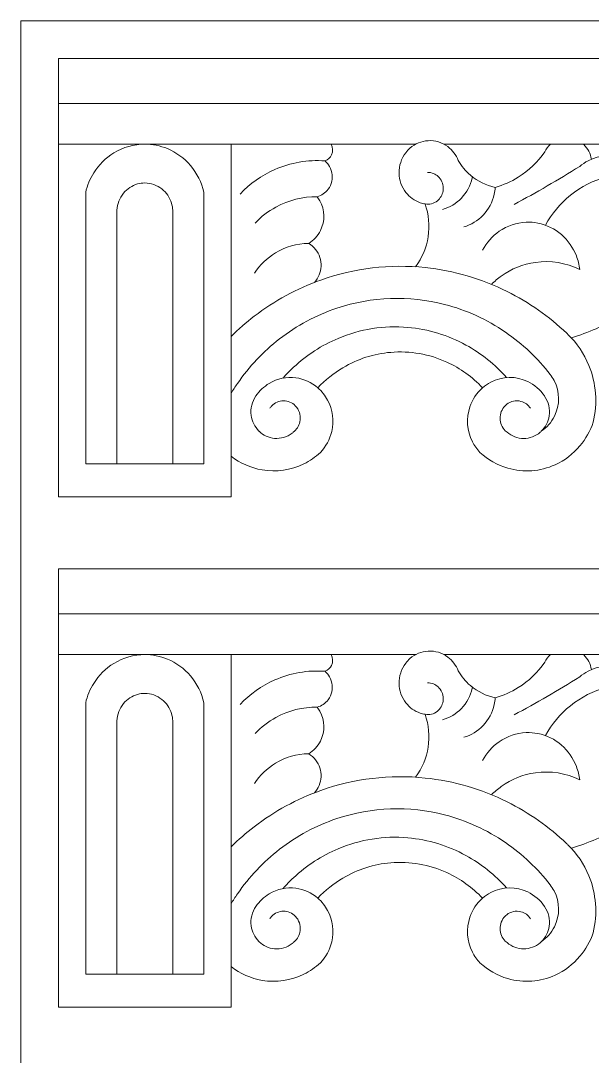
# Model space of a CAD drawing. Header units: millimetres. Extents: x 5151 to 5395, y 762 to 1020.
# Drawn here: x 5151 to 5181.3, y 965.2 to 1020 of the extents above; entities that cross this region are included whole.
import ezdxf

# ---------------------------------------------------------------- set-up
doc = ezdxf.new("R2010")
doc.units = ezdxf.units.MM
doc.header["$MEASUREMENT"] = 0
doc.layers.add('SITARA ALL', color=18, linetype='Continuous', true_color=0x000000)

msp = doc.modelspace()

# ---------------------------------------------------------------- linework, layer by layer
at = {"layer": 'SITARA ALL', "lineweight": 9}
for points, knots in [([(5151.033, 1020.027), (5151.033, 1020.027), (5395.033, 1020.027), (5395.033, 1020.027), (5395.033, 1020.027), (5395.033, 898.027), (5395.033, 898.027), (5395.033, 898.027), (5151.033, 898.027), (5151.033, 898.027), (5151.033, 898.027), (5151.033, 1020.027), (5151.033, 1020.027)], [0, 0, 0, 0, 0.25, 0.25, 0.25, 0.5, 0.5, 0.5, 0.75, 0.75, 0.75, 1, 1, 1, 1]), ([(5162.156, 1013.497), (5162.156, 1013.497), (5162.156, 994.845), (5162.156, 994.845), (5162.156, 994.845), (5153.033, 994.845), (5153.033, 994.845), (5153.033, 994.845), (5153.033, 1018.027), (5153.033, 1018.027), (5153.033, 1018.027), (5252.987, 1018.027), (5252.987, 1018.027), (5252.987, 1018.027), (5352.941, 1018.027), (5352.941, 1018.027), (5352.941, 1018.027), (5352.941, 994.845), (5352.941, 994.845), (5352.941, 994.845), (5343.818, 994.845), (5343.818, 994.845), (5343.818, 994.845), (5343.818, 1013.497), (5343.818, 1013.497)], [0, 0, 0, 0, 0.111111, 0.111111, 0.111111, 0.222222, 0.222222, 0.222222, 0.333333, 0.333333, 0.333333, 0.444444, 0.444444, 0.444444, 0.555556, 0.555556, 0.555556, 0.666667, 0.666667, 0.666667, 0.777778, 0.777778, 0.777778, 1, 1, 1, 1]), ([(5153.033, 1015.646), (5153.033, 1015.646), (5252.987, 1015.646), (5252.987, 1015.646), (5252.987, 1015.646), (5352.941, 1015.646), (5352.941, 1015.646)], [0, 0, 0, 0, 0.333333, 0.333333, 0.333333, 1, 1, 1, 1]), ([(5153.033, 1013.497), (5153.033, 1013.497), (5171.92, 1013.497), (5171.92, 1013.497), (5171.92, 1013.497), (5162.476, 1013.497), (5162.476, 1013.497)], [0, 0, 0, 0, 0.333333, 0.333333, 0.333333, 1, 1, 1, 1]), ([(5160.722, 996.586), (5160.722, 996.586), (5160.722, 1010.949), (5160.722, 1010.949), (5160.6, 1011.473), (5160.354, 1011.96), (5160.006, 1012.371), (5159.676, 1012.759), (5159.259, 1013.063), (5158.789, 1013.259), (5158.41, 1013.416), (5158.004, 1013.497), (5157.594, 1013.497), (5157.016, 1013.496), (5156.449, 1013.336), (5155.956, 1013.033), (5155.524, 1012.767), (5155.161, 1012.405), (5154.893, 1011.974), (5154.695, 1011.658), (5154.552, 1011.312), (5154.467, 1010.949), (5154.467, 1010.949), (5154.467, 996.586), (5154.467, 996.586), (5154.467, 996.586), (5160.722, 996.586), (5160.722, 996.586)], [0, 0, 0, 0, 0.111111, 0.111111, 0.111111, 0.222222, 0.222222, 0.222222, 0.333333, 0.333333, 0.333333, 0.444444, 0.444444, 0.444444, 0.555556, 0.555556, 0.555556, 0.666667, 0.666667, 0.666667, 0.777778, 0.777778, 0.777778, 0.888889, 0.888889, 0.888889, 1, 1, 1, 1]), ([(5162.63, 1010.859), (5163.149, 1011.407), (5163.772, 1011.847), (5164.462, 1012.153), (5165.297, 1012.523), (5166.211, 1012.681), (5167.122, 1012.612), (5167.274, 1012.668), (5167.397, 1012.781), (5167.464, 1012.928), (5167.548, 1013.11), (5167.543, 1013.32), (5167.448, 1013.497)], [0, 0, 0, 0, 0.2, 0.2, 0.2, 0.4, 0.4, 0.4, 0.6, 0.6, 0.6, 1, 1, 1, 1]), ([(5174.458, 1009.121), (5174.848, 1009.233), (5175.2, 1009.447), (5175.478, 1009.742), (5175.771, 1010.052), (5175.975, 1010.434), (5176.07, 1010.85), (5176.098, 1010.969), (5176.116, 1011.09), (5176.126, 1011.211), (5175.64, 1011.31), (5175.187, 1011.532), (5174.812, 1011.856), (5174.556, 1012.076), (5174.339, 1012.339), (5174.17, 1012.632), (5174.056, 1012.924), (5173.863, 1013.179), (5173.612, 1013.367), (5173.314, 1013.591), (5172.947, 1013.702), (5172.575, 1013.681), (5172.22, 1013.66), (5171.882, 1013.521), (5171.615, 1013.286), (5171.533, 1013.214), (5171.458, 1013.134), (5171.391, 1013.047), (5171.155, 1012.736), (5171.03, 1012.355), (5171.039, 1011.964), (5171.046, 1011.592), (5171.173, 1011.232), (5171.402, 1010.939), (5171.595, 1010.69), (5171.856, 1010.503), (5172.154, 1010.401), (5172.238, 1010.372), (5172.324, 1010.35), (5172.411, 1010.336), (5172.642, 1010.291), (5172.88, 1010.351), (5173.062, 1010.499), (5173.223, 1010.631), (5173.33, 1010.818), (5173.362, 1011.024), (5173.366, 1011.048), (5173.369, 1011.072), (5173.371, 1011.096), (5173.389, 1011.326), (5173.314, 1011.553), (5173.163, 1011.727), (5173.028, 1011.883), (5172.837, 1011.981), (5172.631, 1012), (5172.6, 1012.002), (5172.569, 1012.003), (5172.538, 1012.002)], [0, 0, 0, 0, 0.05, 0.05, 0.05, 0.1, 0.1, 0.1, 0.15, 0.15, 0.15, 0.2, 0.2, 0.2, 0.25, 0.25, 0.25, 0.3, 0.3, 0.3, 0.35, 0.35, 0.35, 0.4, 0.4, 0.4, 0.45, 0.45, 0.45, 0.5, 0.5, 0.5, 0.55, 0.55, 0.55, 0.6, 0.6, 0.6, 0.65, 0.65, 0.65, 0.7, 0.7, 0.7, 0.75, 0.75, 0.75, 0.8, 0.8, 0.8, 0.85, 0.85, 0.85, 0.9, 0.9, 0.9, 1, 1, 1, 1]), ([(5192.911, 1013.497), (5192.911, 1013.497), (5173.408, 1013.497), (5173.408, 1013.497), (5173.408, 1013.497), (5192.911, 1013.497), (5192.911, 1013.497)], [0, 0, 0, 0, 0.5, 0.5, 0.5, 1, 1, 1, 1]), ([(5179.04, 1013.497), (5178.918, 1013.382), (5178.818, 1013.246), (5178.746, 1013.096), (5178.373, 1012.556), (5177.895, 1012.098), (5177.34, 1011.75), (5176.963, 1011.513), (5176.554, 1011.332), (5176.126, 1011.211)], [0, 0, 0, 0, 0.25, 0.25, 0.25, 0.5, 0.5, 0.5, 1, 1, 1, 1]), ([(5193.364, 1008.07), (5193.408, 1008.262), (5193.358, 1008.463), (5193.228, 1008.61), (5193.198, 1008.644), (5193.164, 1008.674), (5193.127, 1008.7), (5193.536, 1009.288), (5193.803, 1009.962), (5193.909, 1010.671), (5194.044, 1011.569), (5193.917, 1012.486), (5193.544, 1013.313), (5193.445, 1013.531), (5193.33, 1013.741), (5193.199, 1013.941), (5192.891, 1013.398), (5192.474, 1012.924), (5191.973, 1012.55), (5191.675, 1012.329), (5191.351, 1012.146), (5191.007, 1012.007), (5190.453, 1011.631), (5189.981, 1011.148), (5189.617, 1010.588), (5189.226, 1009.987), (5188.964, 1009.313), (5188.846, 1008.607), (5188.851, 1008.962), (5188.738, 1009.308), (5188.524, 1009.592), (5188.403, 1009.752), (5188.251, 1009.886), (5188.078, 1009.987), (5187.474, 1008.81), (5186.704, 1007.726), (5185.792, 1006.769), (5184.89, 1005.821), (5183.853, 1005.01), (5182.715, 1004.363), (5181.901, 1003.901), (5181.04, 1003.527), (5180.147, 1003.248)], [0, 0, 0, 0, 0.066667, 0.066667, 0.066667, 0.133333, 0.133333, 0.133333, 0.2, 0.2, 0.2, 0.266667, 0.266667, 0.266667, 0.333333, 0.333333, 0.333333, 0.4, 0.4, 0.4, 0.466667, 0.466667, 0.466667, 0.533333, 0.533333, 0.533333, 0.6, 0.6, 0.6, 0.666667, 0.666667, 0.666667, 0.733333, 0.733333, 0.733333, 0.8, 0.8, 0.8, 0.866667, 0.866667, 0.866667, 1, 1, 1, 1]), ([(5181.206, 1012.703), (5181.162, 1012.998), (5181.022, 1013.27), (5180.809, 1013.479), (5180.809, 1013.479), (5180.79, 1013.497), (5180.79, 1013.497)], [0, 0, 0, 0, 0.333333, 0.333333, 0.333333, 1, 1, 1, 1]), ([(5178.773, 1009.21), (5179.106, 1009.818), (5179.555, 1010.356), (5180.094, 1010.792), (5180.659, 1011.249), (5181.316, 1011.581), (5182.019, 1011.765), (5182.635, 1011.925), (5183.275, 1011.966), (5183.906, 1011.887), (5183.683, 1012.213), (5183.38, 1012.476), (5183.025, 1012.65), (5182.395, 1012.959), (5181.655, 1012.949), (5181.034, 1012.622), (5180.874, 1012.538), (5180.724, 1012.435), (5180.588, 1012.315), (5179.452, 1011.611), (5178.295, 1010.941), (5177.118, 1010.308)], [0, 0, 0, 0, 0.125, 0.125, 0.125, 0.25, 0.25, 0.25, 0.375, 0.375, 0.375, 0.5, 0.5, 0.5, 0.625, 0.625, 0.625, 0.75, 0.75, 0.75, 1, 1, 1, 1]), ([(5166.707, 1010.716), (5166.941, 1010.777), (5167.145, 1010.916), (5167.288, 1011.111), (5167.38, 1011.236), (5167.445, 1011.38), (5167.478, 1011.532), (5167.545, 1011.836), (5167.482, 1012.154), (5167.305, 1012.41), (5167.253, 1012.485), (5167.192, 1012.553), (5167.122, 1012.612)], [0, 0, 0, 0, 0.2, 0.2, 0.2, 0.4, 0.4, 0.4, 0.6, 0.6, 0.6, 1, 1, 1, 1]), ([(5156.115, 996.586), (5156.115, 996.586), (5156.115, 1009.999), (5156.115, 1009.999), (5156.134, 1010.33), (5156.257, 1010.648), (5156.467, 1010.905), (5156.66, 1011.14), (5156.921, 1011.31), (5157.214, 1011.392), (5157.338, 1011.426), (5157.466, 1011.443), (5157.594, 1011.443), (5157.922, 1011.443), (5158.239, 1011.331), (5158.495, 1011.127), (5158.737, 1010.934), (5158.914, 1010.672), (5159.005, 1010.377), (5159.043, 1010.254), (5159.066, 1010.127), (5159.073, 1009.999), (5159.073, 1009.999), (5159.073, 996.586), (5159.073, 996.586)], [0, 0, 0, 0, 0.111111, 0.111111, 0.111111, 0.222222, 0.222222, 0.222222, 0.333333, 0.333333, 0.333333, 0.444444, 0.444444, 0.444444, 0.555556, 0.555556, 0.555556, 0.666667, 0.666667, 0.666667, 0.777778, 0.777778, 0.777778, 1, 1, 1, 1]), ([(5173.338, 1010.048), (5173.718, 1010.152), (5174.062, 1010.358), (5174.333, 1010.644), (5174.616, 1010.942), (5174.812, 1011.311), (5174.903, 1011.712), (5174.907, 1011.731), (5174.911, 1011.751), (5174.915, 1011.771)], [0, 0, 0, 0, 0.25, 0.25, 0.25, 0.5, 0.5, 0.5, 1, 1, 1, 1]), ([(5166.258, 1008.248), (5166.527, 1008.408), (5166.743, 1008.643), (5166.882, 1008.924), (5167.13, 1009.425), (5167.117, 1010.015), (5166.847, 1010.504), (5166.806, 1010.578), (5166.759, 1010.649), (5166.707, 1010.716), (5165.947, 1010.726), (5165.197, 1010.538), (5164.53, 1010.172), (5164.12, 1009.947), (5163.747, 1009.66), (5163.424, 1009.321)], [0, 0, 0, 0, 0.166667, 0.166667, 0.166667, 0.333333, 0.333333, 0.333333, 0.5, 0.5, 0.5, 0.666667, 0.666667, 0.666667, 1, 1, 1, 1]), ([(5171.908, 1007.011), (5172.259, 1007.477), (5172.488, 1008.022), (5172.576, 1008.599), (5172.665, 1009.183), (5172.609, 1009.779), (5172.411, 1010.336)], [0, 0, 0, 0, 0.333333, 0.333333, 0.333333, 1, 1, 1, 1]), ([(5175.455, 1007.888), (5175.664, 1008.287), (5175.966, 1008.63), (5176.335, 1008.888), (5176.752, 1009.18), (5177.245, 1009.346), (5177.753, 1009.368), (5177.964, 1009.377), (5178.174, 1009.361), (5178.381, 1009.32), (5178.84, 1009.228), (5179.268, 1009.018), (5179.622, 1008.71), (5179.974, 1008.405), (5180.245, 1008.018), (5180.412, 1007.583), (5180.501, 1007.353), (5180.56, 1007.113), (5180.588, 1006.868), (5179.864, 1007.226), (5179.048, 1007.358), (5178.248, 1007.246), (5177.597, 1007.154), (5176.979, 1006.906), (5176.445, 1006.523), (5176.26, 1006.39), (5176.085, 1006.242), (5175.924, 1006.081)], [0, 0, 0, 0, 0.1, 0.1, 0.1, 0.2, 0.2, 0.2, 0.3, 0.3, 0.3, 0.4, 0.4, 0.4, 0.5, 0.5, 0.5, 0.6, 0.6, 0.6, 0.7, 0.7, 0.7, 0.8, 0.8, 0.8, 1, 1, 1, 1]), ([(5166.569, 1006.186), (5166.779, 1006.418), (5166.901, 1006.717), (5166.914, 1007.03), (5166.93, 1007.354), (5166.828, 1007.672), (5166.628, 1007.928), (5166.526, 1008.057), (5166.401, 1008.166), (5166.258, 1008.248), (5165.639, 1008.242), (5165.033, 1008.068), (5164.504, 1007.746), (5164.059, 1007.474), (5163.679, 1007.108), (5163.39, 1006.674)], [0, 0, 0, 0, 0.166667, 0.166667, 0.166667, 0.333333, 0.333333, 0.333333, 0.5, 0.5, 0.5, 0.666667, 0.666667, 0.666667, 1, 1, 1, 1]), ([(5177.991, 999.527), (5177.871, 999.707), (5177.69, 999.837), (5177.482, 999.893), (5177.22, 999.961), (5176.942, 999.903), (5176.73, 999.735), (5176.699, 999.711), (5176.67, 999.685), (5176.643, 999.657), (5176.469, 999.478), (5176.374, 999.237), (5176.379, 998.988), (5176.382, 998.744), (5176.48, 998.512), (5176.653, 998.339), (5176.683, 998.31), (5176.715, 998.283), (5176.748, 998.258), (5176.991, 998.046), (5177.303, 997.929), (5177.625, 997.929), (5177.945, 997.93), (5178.254, 998.046), (5178.496, 998.256), (5178.516, 998.273), (5178.536, 998.291), (5178.556, 998.31), (5178.779, 998.528), (5178.925, 998.814), (5178.971, 999.123), (5179.027, 999.488), (5178.942, 999.86), (5178.733, 1000.165), (5178.733, 1000.165), (5178.726, 1000.176), (5178.726, 1000.176), (5178.504, 1000.503), (5178.2, 1000.766), (5177.845, 1000.939), (5177.226, 1001.24), (5176.5, 1001.229), (5175.89, 1000.909), (5175.733, 1000.827), (5175.586, 1000.726), (5175.453, 1000.61), (5175.145, 1000.339), (5174.915, 999.993), (5174.784, 999.606), (5174.578, 998.997), (5174.625, 998.333), (5174.913, 997.759), (5175.018, 997.551), (5175.154, 997.36), (5175.316, 997.193), (5175.735, 996.804), (5176.239, 996.518), (5176.787, 996.357), (5177.614, 996.117), (5178.5, 996.18), (5179.284, 996.536), (5179.792, 996.768), (5180.242, 997.11), (5180.601, 997.539), (5180.909, 997.907), (5181.147, 998.33), (5181.302, 998.785), (5181.542, 999.788), (5181.462, 1000.841), (5181.073, 1001.797), (5180.822, 1002.412), (5180.446, 1002.969), (5179.967, 1003.431), (5179.946, 1003.451), (5179.925, 1003.472), (5179.903, 1003.492), (5178.967, 1004.383), (5177.904, 1005.129), (5176.747, 1005.706), (5175.394, 1006.382), (5173.93, 1006.809), (5172.426, 1006.968), (5170.559, 1007.163), (5168.674, 1006.939), (5166.905, 1006.311), (5165.637, 1005.86), (5164.448, 1005.213), (5163.38, 1004.393), (5162.95, 1004.063), (5162.542, 1003.707), (5162.156, 1003.327)], [0, 0, 0, 0, 0.032258, 0.032258, 0.032258, 0.064516, 0.064516, 0.064516, 0.096774, 0.096774, 0.096774, 0.129032, 0.129032, 0.129032, 0.16129, 0.16129, 0.16129, 0.193548, 0.193548, 0.193548, 0.225806, 0.225806, 0.225806, 0.258065, 0.258065, 0.258065, 0.290323, 0.290323, 0.290323, 0.322581, 0.322581, 0.322581, 0.354839, 0.354839, 0.354839, 0.387097, 0.387097, 0.387097, 0.419355, 0.419355, 0.419355, 0.451613, 0.451613, 0.451613, 0.483871, 0.483871, 0.483871, 0.516129, 0.516129, 0.516129, 0.548387, 0.548387, 0.548387, 0.580645, 0.580645, 0.580645, 0.612903, 0.612903, 0.612903, 0.645161, 0.645161, 0.645161, 0.677419, 0.677419, 0.677419, 0.709677, 0.709677, 0.709677, 0.741935, 0.741935, 0.741935, 0.774194, 0.774194, 0.774194, 0.806452, 0.806452, 0.806452, 0.83871, 0.83871, 0.83871, 0.870968, 0.870968, 0.870968, 0.903226, 0.903226, 0.903226, 0.935484, 0.935484, 0.935484, 1, 1, 1, 1]), ([(5178.556, 998.31), (5178.856, 998.507), (5179.097, 998.78), (5179.256, 999.103), (5179.55, 999.701), (5179.543, 1000.404), (5179.235, 1000.996), (5179.177, 1001.106), (5179.11, 1001.211), (5179.033, 1001.31), (5178.364, 1002.176), (5177.566, 1002.932), (5176.664, 1003.552), (5175.686, 1004.225), (5174.597, 1004.722), (5173.448, 1005.02), (5171.568, 1005.506), (5169.589, 1005.437), (5167.748, 1004.82), (5166.653, 1004.453), (5165.629, 1003.903), (5164.717, 1003.195), (5163.859, 1002.527), (5163.109, 1001.732), (5162.493, 1000.836), (5162.375, 1000.666), (5162.263, 1000.492), (5162.156, 1000.316)], [0, 0, 0, 0, 0.1, 0.1, 0.1, 0.2, 0.2, 0.2, 0.3, 0.3, 0.3, 0.4, 0.4, 0.4, 0.5, 0.5, 0.5, 0.6, 0.6, 0.6, 0.7, 0.7, 0.7, 0.8, 0.8, 0.8, 1, 1, 1, 1]), ([(5176.724, 1001.15), (5176.111, 1001.843), (5175.383, 1002.425), (5174.573, 1002.87), (5173.624, 1003.392), (5172.578, 1003.71), (5171.5, 1003.805), (5170.243, 1003.915), (5168.978, 1003.716), (5167.815, 1003.225), (5166.946, 1002.859), (5166.148, 1002.341), (5165.46, 1001.695), (5165.265, 1001.513), (5165.08, 1001.321), (5164.904, 1001.121)], [0, 0, 0, 0, 0.166667, 0.166667, 0.166667, 0.333333, 0.333333, 0.333333, 0.5, 0.5, 0.5, 0.666667, 0.666667, 0.666667, 1, 1, 1, 1]), ([(5175.453, 1000.61), (5174.917, 1001.178), (5174.278, 1001.637), (5173.569, 1001.964), (5172.639, 1002.393), (5171.614, 1002.572), (5170.595, 1002.485), (5169.703, 1002.408), (5168.841, 1002.131), (5168.072, 1001.674), (5167.581, 1001.383), (5167.134, 1001.025), (5166.742, 1000.61)], [0, 0, 0, 0, 0.2, 0.2, 0.2, 0.4, 0.4, 0.4, 0.6, 0.6, 0.6, 1, 1, 1, 1]), ([(5162.156, 996.995), (5162.633, 996.619), (5163.197, 996.368), (5163.796, 996.265), (5164.546, 996.137), (5165.317, 996.25), (5165.999, 996.587), (5166.32, 996.746), (5166.616, 996.949), (5166.878, 997.193), (5167.174, 997.499), (5167.38, 997.881), (5167.475, 998.296), (5167.605, 998.857), (5167.528, 999.446), (5167.259, 999.955), (5167.128, 1000.203), (5166.953, 1000.425), (5166.742, 1000.61), (5166.416, 1000.895), (5166.014, 1001.079), (5165.585, 1001.138), (5165.093, 1001.203), (5164.594, 1001.099), (5164.169, 1000.841), (5163.891, 1000.672), (5163.652, 1000.445), (5163.469, 1000.176), (5163.259, 999.876), (5163.17, 999.509), (5163.22, 999.147), (5163.261, 998.835), (5163.403, 998.546), (5163.625, 998.323), (5163.625, 998.323), (5163.639, 998.31), (5163.639, 998.31), (5163.86, 998.094), (5164.148, 997.961), (5164.456, 997.934), (5164.79, 997.905), (5165.123, 998.004), (5165.387, 998.21), (5165.407, 998.225), (5165.427, 998.241), (5165.446, 998.258), (5165.624, 998.392), (5165.748, 998.585), (5165.794, 998.804), (5165.853, 999.075), (5165.789, 999.359), (5165.62, 999.579), (5165.599, 999.606), (5165.576, 999.632), (5165.552, 999.657), (5165.387, 999.827), (5165.159, 999.922), (5164.922, 999.921), (5164.688, 999.918), (5164.466, 999.821), (5164.304, 999.652), (5164.267, 999.613), (5164.233, 999.572), (5164.204, 999.527)], [0, 0, 0, 0, 0.045455, 0.045455, 0.045455, 0.090909, 0.090909, 0.090909, 0.136364, 0.136364, 0.136364, 0.181818, 0.181818, 0.181818, 0.227273, 0.227273, 0.227273, 0.272727, 0.272727, 0.272727, 0.318182, 0.318182, 0.318182, 0.363636, 0.363636, 0.363636, 0.409091, 0.409091, 0.409091, 0.454545, 0.454545, 0.454545, 0.5, 0.5, 0.5, 0.545455, 0.545455, 0.545455, 0.590909, 0.590909, 0.590909, 0.636364, 0.636364, 0.636364, 0.681818, 0.681818, 0.681818, 0.727273, 0.727273, 0.727273, 0.772727, 0.772727, 0.772727, 0.818182, 0.818182, 0.818182, 0.863636, 0.863636, 0.863636, 0.909091, 0.909091, 0.909091, 1, 1, 1, 1]), ([(5162.156, 986.497), (5162.156, 986.497), (5162.156, 967.845), (5162.156, 967.845), (5162.156, 967.845), (5153.033, 967.845), (5153.033, 967.845), (5153.033, 967.845), (5153.033, 991.027), (5153.033, 991.027), (5153.033, 991.027), (5252.987, 991.027), (5252.987, 991.027), (5252.987, 991.027), (5352.941, 991.027), (5352.941, 991.027), (5352.941, 991.027), (5352.941, 967.845), (5352.941, 967.845), (5352.941, 967.845), (5343.818, 967.845), (5343.818, 967.845), (5343.818, 967.845), (5343.818, 986.497), (5343.818, 986.497)], [0, 0, 0, 0, 0.111111, 0.111111, 0.111111, 0.222222, 0.222222, 0.222222, 0.333333, 0.333333, 0.333333, 0.444444, 0.444444, 0.444444, 0.555556, 0.555556, 0.555556, 0.666667, 0.666667, 0.666667, 0.777778, 0.777778, 0.777778, 1, 1, 1, 1]), ([(5153.033, 988.646), (5153.033, 988.646), (5252.987, 988.646), (5252.987, 988.646), (5252.987, 988.646), (5352.941, 988.646), (5352.941, 988.646)], [0, 0, 0, 0, 0.333333, 0.333333, 0.333333, 1, 1, 1, 1]), ([(5174.458, 982.121), (5174.848, 982.233), (5175.2, 982.447), (5175.478, 982.742), (5175.771, 983.052), (5175.975, 983.434), (5176.07, 983.85), (5176.098, 983.969), (5176.116, 984.09), (5176.126, 984.211), (5175.64, 984.31), (5175.187, 984.532), (5174.812, 984.856), (5174.556, 985.076), (5174.339, 985.339), (5174.17, 985.631), (5174.056, 985.924), (5173.863, 986.179), (5173.612, 986.367), (5173.314, 986.591), (5172.947, 986.702), (5172.575, 986.681), (5172.22, 986.66), (5171.882, 986.521), (5171.615, 986.286), (5171.533, 986.214), (5171.458, 986.134), (5171.391, 986.047), (5171.155, 985.736), (5171.03, 985.355), (5171.039, 984.964), (5171.046, 984.592), (5171.173, 984.232), (5171.402, 983.939), (5171.595, 983.69), (5171.856, 983.503), (5172.154, 983.4), (5172.238, 983.372), (5172.324, 983.35), (5172.411, 983.336), (5172.642, 983.291), (5172.88, 983.351), (5173.062, 983.499), (5173.223, 983.631), (5173.33, 983.818), (5173.362, 984.024), (5173.366, 984.048), (5173.369, 984.072), (5173.371, 984.096), (5173.389, 984.326), (5173.314, 984.553), (5173.163, 984.727), (5173.028, 984.883), (5172.837, 984.981), (5172.631, 985), (5172.6, 985.002), (5172.569, 985.003), (5172.538, 985.002)], [0, 0, 0, 0, 0.05, 0.05, 0.05, 0.1, 0.1, 0.1, 0.15, 0.15, 0.15, 0.2, 0.2, 0.2, 0.25, 0.25, 0.25, 0.3, 0.3, 0.3, 0.35, 0.35, 0.35, 0.4, 0.4, 0.4, 0.45, 0.45, 0.45, 0.5, 0.5, 0.5, 0.55, 0.55, 0.55, 0.6, 0.6, 0.6, 0.65, 0.65, 0.65, 0.7, 0.7, 0.7, 0.75, 0.75, 0.75, 0.8, 0.8, 0.8, 0.85, 0.85, 0.85, 0.9, 0.9, 0.9, 1, 1, 1, 1]), ([(5193.364, 981.07), (5193.408, 981.262), (5193.358, 981.463), (5193.228, 981.61), (5193.198, 981.644), (5193.164, 981.674), (5193.127, 981.7), (5193.536, 982.288), (5193.803, 982.962), (5193.909, 983.671), (5194.044, 984.569), (5193.917, 985.486), (5193.544, 986.313), (5193.445, 986.531), (5193.33, 986.741), (5193.199, 986.941), (5192.891, 986.398), (5192.474, 985.924), (5191.973, 985.55), (5191.675, 985.329), (5191.351, 985.146), (5191.007, 985.006), (5190.453, 984.631), (5189.981, 984.148), (5189.617, 983.587), (5189.226, 982.987), (5188.964, 982.313), (5188.846, 981.607), (5188.851, 981.962), (5188.738, 982.308), (5188.524, 982.592), (5188.403, 982.752), (5188.251, 982.886), (5188.078, 982.987), (5187.474, 981.81), (5186.704, 980.726), (5185.792, 979.769), (5184.89, 978.821), (5183.853, 978.01), (5182.715, 977.363), (5181.901, 976.901), (5181.04, 976.527), (5180.147, 976.248)], [0, 0, 0, 0, 0.066667, 0.066667, 0.066667, 0.133333, 0.133333, 0.133333, 0.2, 0.2, 0.2, 0.266667, 0.266667, 0.266667, 0.333333, 0.333333, 0.333333, 0.4, 0.4, 0.4, 0.466667, 0.466667, 0.466667, 0.533333, 0.533333, 0.533333, 0.6, 0.6, 0.6, 0.666667, 0.666667, 0.666667, 0.733333, 0.733333, 0.733333, 0.8, 0.8, 0.8, 0.866667, 0.866667, 0.866667, 1, 1, 1, 1]), ([(5153.033, 986.497), (5153.033, 986.497), (5171.92, 986.497), (5171.92, 986.497), (5171.92, 986.497), (5162.476, 986.497), (5162.476, 986.497)], [0, 0, 0, 0, 0.333333, 0.333333, 0.333333, 1, 1, 1, 1]), ([(5160.722, 969.586), (5160.722, 969.586), (5160.722, 983.949), (5160.722, 983.949), (5160.6, 984.473), (5160.354, 984.96), (5160.006, 985.37), (5159.676, 985.758), (5159.259, 986.063), (5158.789, 986.258), (5158.41, 986.416), (5158.004, 986.497), (5157.594, 986.497), (5157.016, 986.496), (5156.449, 986.336), (5155.956, 986.032), (5155.524, 985.767), (5155.161, 985.405), (5154.893, 984.974), (5154.695, 984.658), (5154.552, 984.311), (5154.467, 983.949), (5154.467, 983.949), (5154.467, 969.586), (5154.467, 969.586), (5154.467, 969.586), (5160.722, 969.586), (5160.722, 969.586)], [0, 0, 0, 0, 0.111111, 0.111111, 0.111111, 0.222222, 0.222222, 0.222222, 0.333333, 0.333333, 0.333333, 0.444444, 0.444444, 0.444444, 0.555556, 0.555556, 0.555556, 0.666667, 0.666667, 0.666667, 0.777778, 0.777778, 0.777778, 0.888889, 0.888889, 0.888889, 1, 1, 1, 1]), ([(5162.63, 983.859), (5163.149, 984.407), (5163.772, 984.847), (5164.462, 985.153), (5165.297, 985.523), (5166.211, 985.681), (5167.122, 985.612), (5167.274, 985.667), (5167.397, 985.781), (5167.464, 985.928), (5167.548, 986.11), (5167.543, 986.32), (5167.448, 986.497)], [0, 0, 0, 0, 0.2, 0.2, 0.2, 0.4, 0.4, 0.4, 0.6, 0.6, 0.6, 1, 1, 1, 1]), ([(5192.911, 986.497), (5192.911, 986.497), (5173.408, 986.497), (5173.408, 986.497), (5173.408, 986.497), (5192.911, 986.497), (5192.911, 986.497)], [0, 0, 0, 0, 0.5, 0.5, 0.5, 1, 1, 1, 1]), ([(5179.04, 986.497), (5178.918, 986.382), (5178.818, 986.246), (5178.746, 986.095), (5178.373, 985.556), (5177.895, 985.098), (5177.34, 984.75), (5176.963, 984.513), (5176.554, 984.332), (5176.126, 984.211)], [0, 0, 0, 0, 0.25, 0.25, 0.25, 0.5, 0.5, 0.5, 1, 1, 1, 1]), ([(5181.206, 985.703), (5181.162, 985.998), (5181.022, 986.27), (5180.809, 986.479), (5180.809, 986.479), (5180.79, 986.497), (5180.79, 986.497)], [0, 0, 0, 0, 0.333333, 0.333333, 0.333333, 1, 1, 1, 1]), ([(5166.707, 983.716), (5166.941, 983.777), (5167.145, 983.916), (5167.288, 984.111), (5167.38, 984.236), (5167.445, 984.38), (5167.478, 984.532), (5167.545, 984.836), (5167.482, 985.154), (5167.305, 985.41), (5167.253, 985.485), (5167.192, 985.553), (5167.122, 985.612)], [0, 0, 0, 0, 0.2, 0.2, 0.2, 0.4, 0.4, 0.4, 0.6, 0.6, 0.6, 1, 1, 1, 1]), ([(5178.773, 982.21), (5179.106, 982.818), (5179.555, 983.356), (5180.094, 983.792), (5180.659, 984.249), (5181.316, 984.581), (5182.019, 984.765), (5182.635, 984.925), (5183.275, 984.966), (5183.906, 984.887), (5183.683, 985.213), (5183.38, 985.476), (5183.025, 985.65), (5182.395, 985.959), (5181.655, 985.949), (5181.034, 985.622), (5180.874, 985.538), (5180.724, 985.435), (5180.588, 985.315), (5179.452, 984.611), (5178.295, 983.941), (5177.118, 983.308)], [0, 0, 0, 0, 0.125, 0.125, 0.125, 0.25, 0.25, 0.25, 0.375, 0.375, 0.375, 0.5, 0.5, 0.5, 0.625, 0.625, 0.625, 0.75, 0.75, 0.75, 1, 1, 1, 1]), ([(5156.115, 969.586), (5156.115, 969.586), (5156.115, 982.998), (5156.115, 982.998), (5156.134, 983.33), (5156.257, 983.648), (5156.467, 983.905), (5156.66, 984.14), (5156.921, 984.31), (5157.214, 984.392), (5157.338, 984.426), (5157.466, 984.443), (5157.594, 984.443), (5157.922, 984.443), (5158.239, 984.331), (5158.495, 984.127), (5158.737, 983.934), (5158.914, 983.672), (5159.005, 983.377), (5159.043, 983.254), (5159.066, 983.127), (5159.073, 982.998), (5159.073, 982.998), (5159.073, 969.586), (5159.073, 969.586)], [0, 0, 0, 0, 0.111111, 0.111111, 0.111111, 0.222222, 0.222222, 0.222222, 0.333333, 0.333333, 0.333333, 0.444444, 0.444444, 0.444444, 0.555556, 0.555556, 0.555556, 0.666667, 0.666667, 0.666667, 0.777778, 0.777778, 0.777778, 1, 1, 1, 1]), ([(5173.338, 983.048), (5173.718, 983.152), (5174.062, 983.358), (5174.333, 983.644), (5174.616, 983.942), (5174.812, 984.311), (5174.903, 984.712), (5174.907, 984.731), (5174.911, 984.751), (5174.915, 984.771)], [0, 0, 0, 0, 0.25, 0.25, 0.25, 0.5, 0.5, 0.5, 1, 1, 1, 1]), ([(5166.258, 981.248), (5166.527, 981.408), (5166.743, 981.643), (5166.882, 981.924), (5167.13, 982.425), (5167.117, 983.015), (5166.847, 983.504), (5166.806, 983.578), (5166.759, 983.649), (5166.707, 983.716), (5165.947, 983.725), (5165.197, 983.538), (5164.53, 983.172), (5164.12, 982.947), (5163.747, 982.66), (5163.424, 982.321)], [0, 0, 0, 0, 0.166667, 0.166667, 0.166667, 0.333333, 0.333333, 0.333333, 0.5, 0.5, 0.5, 0.666667, 0.666667, 0.666667, 1, 1, 1, 1]), ([(5171.908, 980.011), (5172.259, 980.477), (5172.488, 981.022), (5172.576, 981.599), (5172.665, 982.183), (5172.609, 982.779), (5172.411, 983.336)], [0, 0, 0, 0, 0.333333, 0.333333, 0.333333, 1, 1, 1, 1]), ([(5175.455, 980.888), (5175.664, 981.287), (5175.966, 981.63), (5176.335, 981.888), (5176.752, 982.18), (5177.245, 982.346), (5177.753, 982.368), (5177.964, 982.377), (5178.174, 982.361), (5178.381, 982.32), (5178.84, 982.228), (5179.268, 982.017), (5179.622, 981.71), (5179.974, 981.405), (5180.245, 981.018), (5180.412, 980.583), (5180.501, 980.353), (5180.56, 980.113), (5180.588, 979.868), (5179.864, 980.226), (5179.048, 980.358), (5178.248, 980.246), (5177.597, 980.154), (5176.979, 979.906), (5176.445, 979.523), (5176.26, 979.39), (5176.085, 979.242), (5175.924, 979.081)], [0, 0, 0, 0, 0.1, 0.1, 0.1, 0.2, 0.2, 0.2, 0.3, 0.3, 0.3, 0.4, 0.4, 0.4, 0.5, 0.5, 0.5, 0.6, 0.6, 0.6, 0.7, 0.7, 0.7, 0.8, 0.8, 0.8, 1, 1, 1, 1]), ([(5166.569, 979.186), (5166.779, 979.418), (5166.901, 979.717), (5166.914, 980.029), (5166.93, 980.353), (5166.828, 980.672), (5166.628, 980.928), (5166.526, 981.057), (5166.401, 981.166), (5166.258, 981.248), (5165.639, 981.242), (5165.033, 981.068), (5164.504, 980.745), (5164.059, 980.474), (5163.679, 980.108), (5163.39, 979.674)], [0, 0, 0, 0, 0.166667, 0.166667, 0.166667, 0.333333, 0.333333, 0.333333, 0.5, 0.5, 0.5, 0.666667, 0.666667, 0.666667, 1, 1, 1, 1]), ([(5177.991, 972.527), (5177.871, 972.707), (5177.69, 972.837), (5177.482, 972.893), (5177.22, 972.961), (5176.942, 972.903), (5176.73, 972.735), (5176.699, 972.711), (5176.67, 972.685), (5176.643, 972.657), (5176.469, 972.478), (5176.374, 972.237), (5176.379, 971.988), (5176.382, 971.744), (5176.48, 971.512), (5176.653, 971.339), (5176.683, 971.31), (5176.715, 971.283), (5176.748, 971.258), (5176.991, 971.046), (5177.303, 970.929), (5177.625, 970.929), (5177.945, 970.93), (5178.254, 971.046), (5178.496, 971.256), (5178.516, 971.273), (5178.536, 971.291), (5178.556, 971.31), (5178.779, 971.528), (5178.925, 971.814), (5178.971, 972.122), (5179.027, 972.487), (5178.942, 972.86), (5178.733, 973.165), (5178.733, 973.165), (5178.726, 973.176), (5178.726, 973.176), (5178.504, 973.503), (5178.2, 973.766), (5177.845, 973.939), (5177.226, 974.24), (5176.5, 974.229), (5175.89, 973.909), (5175.733, 973.827), (5175.586, 973.726), (5175.453, 973.609), (5175.145, 973.339), (5174.915, 972.993), (5174.784, 972.606), (5174.578, 971.997), (5174.625, 971.332), (5174.913, 970.759), (5175.018, 970.551), (5175.154, 970.36), (5175.316, 970.192), (5175.735, 969.804), (5176.239, 969.518), (5176.787, 969.357), (5177.614, 969.116), (5178.5, 969.18), (5179.284, 969.536), (5179.792, 969.768), (5180.242, 970.11), (5180.601, 970.539), (5180.909, 970.907), (5181.147, 971.329), (5181.302, 971.784), (5181.542, 972.788), (5181.462, 973.841), (5181.073, 974.797), (5180.822, 975.412), (5180.446, 975.969), (5179.967, 976.431), (5179.946, 976.451), (5179.925, 976.472), (5179.903, 976.492), (5178.967, 977.383), (5177.904, 978.129), (5176.747, 978.706), (5175.394, 979.382), (5173.93, 979.809), (5172.426, 979.968), (5170.559, 980.163), (5168.674, 979.939), (5166.905, 979.311), (5165.637, 978.86), (5164.448, 978.213), (5163.38, 977.393), (5162.95, 977.063), (5162.542, 976.707), (5162.156, 976.327)], [0, 0, 0, 0, 0.032258, 0.032258, 0.032258, 0.064516, 0.064516, 0.064516, 0.096774, 0.096774, 0.096774, 0.129032, 0.129032, 0.129032, 0.16129, 0.16129, 0.16129, 0.193548, 0.193548, 0.193548, 0.225806, 0.225806, 0.225806, 0.258065, 0.258065, 0.258065, 0.290323, 0.290323, 0.290323, 0.322581, 0.322581, 0.322581, 0.354839, 0.354839, 0.354839, 0.387097, 0.387097, 0.387097, 0.419355, 0.419355, 0.419355, 0.451613, 0.451613, 0.451613, 0.483871, 0.483871, 0.483871, 0.516129, 0.516129, 0.516129, 0.548387, 0.548387, 0.548387, 0.580645, 0.580645, 0.580645, 0.612903, 0.612903, 0.612903, 0.645161, 0.645161, 0.645161, 0.677419, 0.677419, 0.677419, 0.709677, 0.709677, 0.709677, 0.741935, 0.741935, 0.741935, 0.774194, 0.774194, 0.774194, 0.806452, 0.806452, 0.806452, 0.83871, 0.83871, 0.83871, 0.870968, 0.870968, 0.870968, 0.903226, 0.903226, 0.903226, 0.935484, 0.935484, 0.935484, 1, 1, 1, 1]), ([(5178.556, 971.31), (5178.856, 971.507), (5179.097, 971.78), (5179.256, 972.102), (5179.55, 972.701), (5179.543, 973.404), (5179.235, 973.996), (5179.177, 974.106), (5179.11, 974.211), (5179.033, 974.31), (5178.365, 975.176), (5177.566, 975.932), (5176.664, 976.552), (5175.686, 977.225), (5174.597, 977.722), (5173.448, 978.02), (5171.568, 978.506), (5169.589, 978.437), (5167.748, 977.82), (5166.653, 977.453), (5165.629, 976.903), (5164.717, 976.195), (5163.859, 975.527), (5163.109, 974.732), (5162.493, 973.836), (5162.375, 973.666), (5162.263, 973.492), (5162.156, 973.316)], [0, 0, 0, 0, 0.1, 0.1, 0.1, 0.2, 0.2, 0.2, 0.3, 0.3, 0.3, 0.4, 0.4, 0.4, 0.5, 0.5, 0.5, 0.6, 0.6, 0.6, 0.7, 0.7, 0.7, 0.8, 0.8, 0.8, 1, 1, 1, 1]), ([(5176.724, 974.15), (5176.111, 974.843), (5175.383, 975.425), (5174.573, 975.87), (5173.624, 976.392), (5172.578, 976.71), (5171.5, 976.805), (5170.243, 976.915), (5168.978, 976.716), (5167.815, 976.225), (5166.946, 975.859), (5166.148, 975.341), (5165.46, 974.695), (5165.265, 974.513), (5165.08, 974.321), (5164.904, 974.121)], [0, 0, 0, 0, 0.166667, 0.166667, 0.166667, 0.333333, 0.333333, 0.333333, 0.5, 0.5, 0.5, 0.666667, 0.666667, 0.666667, 1, 1, 1, 1]), ([(5175.453, 973.609), (5174.917, 974.177), (5174.278, 974.637), (5173.569, 974.964), (5172.639, 975.393), (5171.614, 975.572), (5170.595, 975.485), (5169.703, 975.408), (5168.841, 975.131), (5168.072, 974.674), (5167.581, 974.383), (5167.134, 974.025), (5166.742, 973.609)], [0, 0, 0, 0, 0.2, 0.2, 0.2, 0.4, 0.4, 0.4, 0.6, 0.6, 0.6, 1, 1, 1, 1]), ([(5162.156, 969.995), (5162.633, 969.619), (5163.197, 969.368), (5163.796, 969.265), (5164.546, 969.137), (5165.317, 969.25), (5165.999, 969.587), (5166.32, 969.746), (5166.616, 969.949), (5166.878, 970.192), (5167.174, 970.499), (5167.38, 970.88), (5167.475, 971.296), (5167.605, 971.857), (5167.528, 972.446), (5167.259, 972.955), (5167.128, 973.203), (5166.953, 973.424), (5166.742, 973.609), (5166.416, 973.895), (5166.014, 974.079), (5165.585, 974.138), (5165.093, 974.203), (5164.594, 974.099), (5164.169, 973.841), (5163.891, 973.672), (5163.652, 973.445), (5163.469, 973.176), (5163.259, 972.876), (5163.17, 972.509), (5163.22, 972.147), (5163.261, 971.835), (5163.403, 971.546), (5163.625, 971.323), (5163.625, 971.323), (5163.639, 971.31), (5163.639, 971.31), (5163.86, 971.094), (5164.148, 970.961), (5164.456, 970.934), (5164.79, 970.905), (5165.123, 971.003), (5165.387, 971.21), (5165.407, 971.225), (5165.427, 971.241), (5165.446, 971.258), (5165.624, 971.391), (5165.748, 971.585), (5165.794, 971.803), (5165.853, 972.075), (5165.789, 972.358), (5165.62, 972.579), (5165.599, 972.606), (5165.576, 972.632), (5165.552, 972.657), (5165.387, 972.827), (5165.159, 972.922), (5164.922, 972.921), (5164.688, 972.918), (5164.466, 972.821), (5164.304, 972.652), (5164.267, 972.613), (5164.233, 972.572), (5164.204, 972.527)], [0, 0, 0, 0, 0.045455, 0.045455, 0.045455, 0.090909, 0.090909, 0.090909, 0.136364, 0.136364, 0.136364, 0.181818, 0.181818, 0.181818, 0.227273, 0.227273, 0.227273, 0.272727, 0.272727, 0.272727, 0.318182, 0.318182, 0.318182, 0.363636, 0.363636, 0.363636, 0.409091, 0.409091, 0.409091, 0.454545, 0.454545, 0.454545, 0.5, 0.5, 0.5, 0.545455, 0.545455, 0.545455, 0.590909, 0.590909, 0.590909, 0.636364, 0.636364, 0.636364, 0.681818, 0.681818, 0.681818, 0.727273, 0.727273, 0.727273, 0.772727, 0.772727, 0.772727, 0.818182, 0.818182, 0.818182, 0.863636, 0.863636, 0.863636, 0.909091, 0.909091, 0.909091, 1, 1, 1, 1])]:
    msp.add_open_spline(points, degree=3, knots=knots, dxfattribs=at)

doc.saveas('drawing.dxf')
